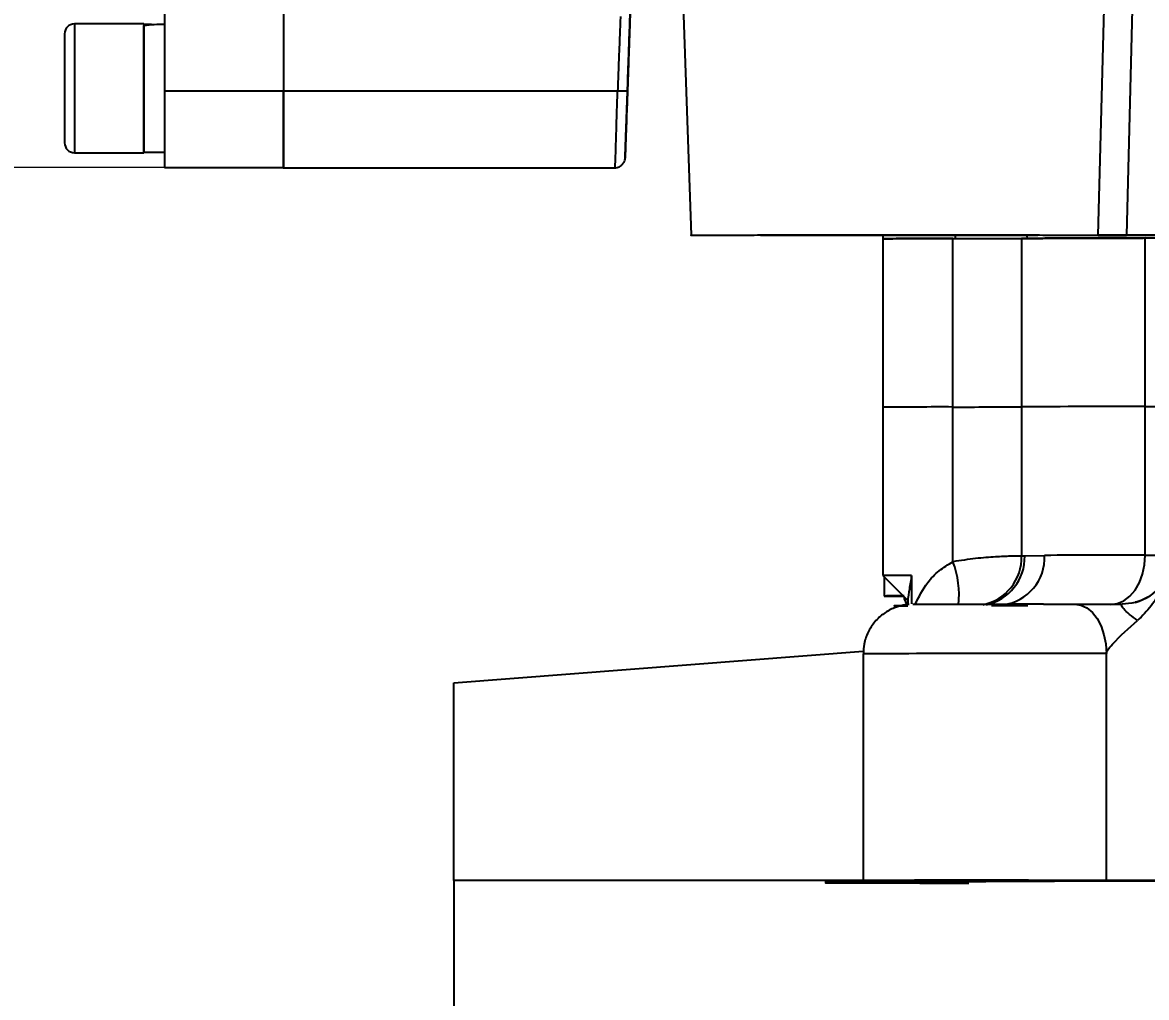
# Model space of a CAD drawing. Header units: millimetres. Extents: x 2278 to 4715, y 679 to 2402.
# Drawn here: x 3693.4 to 3806.8, y 1906.4 to 2004.8 of the extents above; entities that cross this region are included whole.
import ezdxf

# ---------------------------------------------------------------- set-up
doc = ezdxf.new("R2010")
doc.units = ezdxf.units.MM
doc.layers.add('AM_5', color=3, linetype='Continuous', lineweight=25)
doc.styles.add('SLDTEXTSTYLE1', font='txt.shx', dxfattribs={"width": 0.7, "bigfont": 'gbcbig.shx'})
doc.dimstyles.new('SLDDIMSTYLE12$0', dxfattribs={"dimtxt": 12, "dimasz": 10, "dimexe": 0, "dimexo": 0.0625, "dimgap": 0.875, "dimtad": 1, "dimdec": 1, "dimlfac": 1.8, "dimrnd": 1e-09, "dimzin": 12, "dimdsep": 46, "dimtxsty": 'SLDTEXTSTYLE1', "dimcen": 0.09, "dimdle": 8.16, "dimclrd": 3, "dimclre": 3, "dimadec": 0, "dimazin": 3, "dimtfac": 1, "dimtdec": 1, "dimtofl": 0, "dimtmove": 0, "dimatfit": 3, "dimfxl": 0, "dimfrac": 2, "dimtolj": 1, "dimlwd": 5, "dimlwe": 5, "dimarcsym": 0})

# ---------------------------------------------------------------- blocks, each defined once
blk = doc.blocks.new('*D60')
at = {"layer": 'AM_5', "color": 3, "lineweight": 5, "transparency": 16777216}
blk.add_line((3707.66, 2176.12), (3538.45, 2176.12), dxfattribs=at)
at = {"layer": 'AM_5', "color": 3, "linetype": 'Continuous', "lineweight": 5, "transparency": 16777216}
for p, q in [((3538.45, 2166.12), (3538.45, 2000.12)), ((3707.66, 1990.12), (3538.45, 1990.12))]:
    blk.add_line(p, q, dxfattribs=at)
at = {"layer": 'AM_5', "color": 3, "transparency": 16777216}
for points in [[(3536.78, 2166.12), (3540.11, 2166.12), (3538.45, 2176.12)], [(3536.78, 2000.12), (3540.11, 2000.12), (3538.45, 1990.12)]]:
    blk.add_solid(points, dxfattribs=at)
at = {"layer": 'Defpoints', "color": 0, "transparency": 16777216}
for p in [(3707.72, 2176.12), (3538.45, 1990.12), (3707.72, 1990.12)]:
    blk.add_point(p, dxfattribs=at)
at = {"layer": 'AM_5', "color": 0, "transparency": 16777216, "insert": (3531.57, 2083.12), "char_height": 12, "attachment_point": 5, "rotation": 90, "style": 'SLDTEXTSTYLE1'}
blk.add_mtext('\\A1;186', dxfattribs=at)

msp = doc.modelspace()

# ---------------------------------------------------------------- linework, layer by layer
at = {"color": 7, "linetype": 'Continuous', "lineweight": 25}
for p, q in [((3758.161, 2060.332), (3760.852, 1983.283)), ((3801.937, 1983.296), (3802.721, 2013.026)), ((3805.548, 2012.524), (3804.804, 1983.291)), ((3707.72, 2007.276), (3707.72, 1997.84)), ((3719.72, 2007.276), (3719.72, 1997.84)), ((3705.62, 2004.621), (3698.62, 2004.621)), ((3698.62, 2004.621), (3698.62, 1991.621)), ((3705.62, 2004.621), (3705.62, 1991.621)), ((3705.62, 1991.682), (3705.62, 2004.445)), ((3719.72, 1997.84), (3707.72, 1997.84)), ((3707.72, 1997.84), (3707.72, 1990.121)), ((3719.72, 1990.12), (3719.72, 1997.84)), ((3753.431, 1997.837), (3719.72, 1997.837)), ((3698.62, 1991.621), (3705.62, 1991.621)), ((3705.62, 1991.681), (3707.72, 1991.681)), ((3707.72, 1990.121), (3719.72, 1990.12)), ((3719.72, 1990.101), (3753.197, 1990.101)), ((3780.199, 1983.238), (3780.22, 1982.937)), ((3787.555, 1982.956), (3787.551, 1983.24)), ((3794.753, 1983.248), (3794.771, 1982.974)), ((3813.551, 1983.291), (3804.804, 1983.291)), ((3813.551, 1983.274), (3804.804, 1983.274)), ((3780.22, 1982.937), (3780.22, 1965.937)), ((3787.276, 1965.956), (3787.276, 1982.956)), ((3794.214, 1982.97), (3794.214, 1965.97)), ((3806.698, 1966.014), (3806.698, 1983.014)), ((3780.22, 1965.937), (3780.22, 1948.937)), ((3787.276, 1950.348), (3787.276, 1965.956)), ((3794.214, 1965.97), (3794.214, 1950.92)), ((3806.698, 1951.014), (3806.698, 1966.014)), ((3794.527, 1950.922), (3796.534, 1950.983)), ((3780.22, 1948.937), (3782.72, 1946.437)), ((3780.341, 1948.815), (3780.341, 1946.882)), ((3783.109, 1948.951), (3783.109, 1946.098)), ((3782.72, 1946.577), (3782.72, 1946.017)), ((3778.222, 1941.043), (3778.222, 1918.043)), ((3802.763, 1918.067), (3802.763, 1941.067)), ((3736.915, 1918.181), (3736.915, 1896.181)), ((3841.915, 1918.181), (3736.915, 1918.181)), ((3774.402, 1918.159), (3774.402, 1917.948)), ((3777.828, 1917.968), (3777.828, 1918.139)), ((3785.109, 1917.985), (3777.828, 1917.968)), ((3778.9, 1918.136), (3778.9, 1918.054)), ((3782.108, 1918.021), (3785.268, 1918.014)), ((3782.203, 1918.096), (3782.203, 1918.124)), ((3785.109, 1918.014), (3785.109, 1917.985)), ((3806.818, 1918.168), (3798.943, 1918.184))]:
    msp.add_line(p, q, dxfattribs=at)
at = {"linetype": 'ByBlock'}
for p, q in [((3736.915, 1938.105), (3778.223, 1941.318)), ((3736.915, 1918.181), (3736.915, 1938.105))]:
    msp.add_line(p, q, dxfattribs=at)
at = {"color": 7, "linetype": 'Continuous', "lineweight": 25, "flags": 128}
for points in [[(3794.214, 1950.92), (3794.252, 1950.92), (3794.291, 1950.921), (3794.329, 1950.921), (3794.368, 1950.921), (3794.408, 1950.921), (3794.447, 1950.922), (3794.487, 1950.922), (3794.527, 1950.922)], [(3803.167, 1946.021), (3803.855, 1946.116), (3804.518, 1946.399), (3805.129, 1946.86), (3805.664, 1947.48), (3806.103, 1948.237), (3806.429, 1949.101), (3806.63, 1950.038), (3806.698, 1951.014)], [(3799.583, 1946.059), (3800.203, 1945.964), (3800.8, 1945.681), (3801.35, 1945.221), (3801.832, 1944.6), (3802.227, 1943.844), (3802.521, 1942.98), (3802.702, 1942.042), (3802.763, 1941.067)], [(3805.68, 1946.229), (3805.342, 1946.15), (3804.367, 1946.054)], [(3798.943, 1918.184), (3797.012, 1918.187), (3794.892, 1918.189), (3792.637, 1918.191), (3790.302, 1918.191), (3787.945, 1918.191), (3785.624, 1918.19), (3783.396, 1918.189), (3781.316, 1918.186), (3779.437, 1918.183), (3777.803, 1918.18), (3776.456, 1918.176), (3775.429, 1918.171), (3774.747, 1918.166), (3774.427, 1918.161), (3774.477, 1918.156), (3774.896, 1918.151), (3775.673, 1918.147), (3776.789, 1918.142), (3778.217, 1918.138)], [(3777.828, 1917.968), (3776.476, 1917.964), (3775.443, 1917.96), (3774.755, 1917.955), (3774.429, 1917.95), (3774.473, 1917.945), (3774.886, 1917.94), (3775.657, 1917.935), (3776.768, 1917.931), (3778.191, 1917.927), (3779.891, 1917.923), (3781.826, 1917.92), (3783.948, 1917.918), (3786.205, 1917.916), (3788.541, 1917.916), (3788.9, 1917.916)], [(3778.217, 1918.138), (3779.851, 1918.134), (3781.193, 1918.129), (3782.219, 1918.123), (3782.913, 1918.118), (3783.261, 1918.112), (3783.258, 1918.107), (3782.903, 1918.101), (3782.203, 1918.096)], [(3779.763, 1918.032), (3779.243, 1918.04), (3778.958, 1918.048), (3778.91, 1918.056), (3779.1, 1918.064), (3779.526, 1918.072), (3780.187, 1918.08), (3781.081, 1918.088), (3782.203, 1918.096)], [(3794.352, 1918.17), (3795.329, 1918.167), (3796.009, 1918.164), (3796.358, 1918.161), (3796.358, 1918.158), (3796.009, 1918.154), (3795.329, 1918.151), (3794.352, 1918.149), (3793.127, 1918.147), (3791.714, 1918.145), (3790.186, 1918.145), (3788.619, 1918.145), (3787.09, 1918.145), (3785.678, 1918.147), (3784.453, 1918.149), (3783.475, 1918.151), (3782.795, 1918.154), (3782.446, 1918.158), (3782.446, 1918.161), (3782.795, 1918.164), (3783.475, 1918.167), (3784.453, 1918.17), (3785.678, 1918.172), (3787.09, 1918.174), (3788.619, 1918.174), (3790.186, 1918.174), (3791.714, 1918.174), (3793.127, 1918.172), (3794.352, 1918.17)], [(3788.9, 1917.933), (3788.619, 1917.933), (3787.09, 1917.934), (3785.678, 1917.935), (3784.453, 1917.937), (3783.475, 1917.94), (3782.795, 1917.943), (3782.446, 1917.946), (3782.446, 1917.949), (3782.795, 1917.953), (3783.475, 1917.956), (3784.453, 1917.958), (3785.678, 1917.96), (3787.09, 1917.962), (3788.619, 1917.963), (3788.9, 1917.963)], [(3785.268, 1918.014), (3786.875, 1918.013), (3788.341, 1918.011), (3788.9, 1918.01)], [(3788.9, 1918.054), (3788.903, 1918.055), (3789.122, 1918.064), (3789.69, 1918.073), (3790.603, 1918.081), (3791.856, 1918.09), (3793.438, 1918.098), (3795.339, 1918.106), (3797.546, 1918.114), (3800.042, 1918.121), (3802.812, 1918.127), (3805.834, 1918.134), (3809.089, 1918.139)]]:
    msp.add_lwpolyline(points, dxfattribs=at)
at = {"color": 7, "linetype": 'Continuous', "lineweight": 25}
for centre, radius, start, end in [((3698.62, 2003.621), 1, 89.99969, 179.99969), ((3698.62, 1992.621), 1, 179.99969, 269.99969), ((3785.892, 1210.419), 772.539, 89.897391, 90.420712), ((3787.552, 3563.788), 1580.832, 269.990013, 270.241488), ((3811.768, -1268.35), 3251.367, 90.089346, 90.30934), ((3806.188, 2466.118), 483.105, 270.06054, 270.37656), ((3785.892, 1193.419), 772.539, 89.897391, 90.420712), ((3787.551, 3546.788), 1580.832, 269.990013, 270.241488), ((3811.768, -1285.35), 3251.367, 90.089346, 90.30934), ((3806.188, 2449.118), 483.105, 270.06054, 270.37656), ((3778.268, 1946.939), 9.631, 354.25224, 20.72676), ((3789.29, 1950.822), 4.925, 281.86025, 1.13682), ((3789.612, 1950.812), 4.917, 282.00446, 1.27867), ((3791.73, 1950.769), 4.808, 277.47921, 2.54775), ((3815.079, -2479.528), 4430.55, 90.108381, 90.239828), ((3804.366, 1951.053), 4.999, 285.23346, 0.00835), ((3807.159, 2146.768), 195.754, 269.86511, 270.72475), ((3782.688, 1745.995), 202.956, 89.88111, 90.69676), ((3781.961, 1837.352), 109.543, 89.8003, 90.84701), ((3782.11, 2085.291), 138.42, 269.268, 270.07262), ((3783.407, 1946.835), 1.062, 181.27448, 229.69761), ((3782.708, 1891.97), 53.919, 89.98792, 90.92144), ((3791.665, 1553.319), 392.576, 89.5364, 90.07272), ((3793.326, -884.484), 2825.567, 89.80864, 90.306277), ((3782.461, 2258.198), 340.176, 269.54566, 269.94065), ((3784.923, 4257.3), 2339.315, 270.004539, 270.097395)]:
    msp.add_arc(centre, radius, start, end, dxfattribs=at)
for centre, start_param, end_param in [((3705.62, 1998.121), 1.4765235, 1.5707963), ((3707.72, 1998.121), 1.5707963, 1.760193)]:
    msp.add_ellipse(centre, major_axis=(11.154, 0), ratio=0.5773503, start_param=start_param, end_param=end_param, dxfattribs=at)
for points in [[(3719.72, 2007.29), (3719.72, 2006.956), (3719.72, 2006.286), (3719.72, 2004.035), (3719.72, 2001.15), (3719.72, 1998.941), (3719.72, 1997.837)], [(3767.852, 1983.283), (3767.904, 1983.285), (3768.008, 1983.289), (3768.84, 1983.295), (3770.134, 1983.3), (3771.889, 1983.304), (3774.023, 1983.308), (3776.459, 1983.311), (3779.103, 1983.312), (3781.852, 1983.313), (3784.6, 1983.312), (3787.244, 1983.311), (3789.68, 1983.308), (3791.814, 1983.304), (3793.569, 1983.3), (3794.863, 1983.294), (3795.695, 1983.289), (3795.799, 1983.285), (3795.852, 1983.283)], [(3795.852, 1983.283), (3795.799, 1983.281), (3795.695, 1983.277), (3794.863, 1983.271), (3793.569, 1983.266), (3791.814, 1983.262), (3789.68, 1983.258), (3787.244, 1983.255), (3784.6, 1983.253), (3781.852, 1983.253), (3779.103, 1983.253), (3776.459, 1983.255), (3774.023, 1983.258), (3771.889, 1983.262), (3770.134, 1983.266), (3768.84, 1983.271), (3768.008, 1983.277), (3767.904, 1983.281), (3767.852, 1983.283)], [(3780.22, 1982.937), (3780.323, 1982.939), (3780.53, 1982.943), (3782.151, 1982.949), (3784.522, 1982.954), (3786.544, 1982.956), (3787.555, 1982.956)], [(3787.555, 1982.956), (3788.37, 1982.957), (3790.001, 1982.958), (3792.089, 1982.961), (3793.79, 1982.965), (3794.444, 1982.969), (3794.771, 1982.97)], [(3799.583, 1946.059), (3800.315, 1946.058), (3801.779, 1946.055), (3803.504, 1946.054), (3804.367, 1946.054)]]:
    msp.add_open_spline(points, degree=3, dxfattribs=at)
for points, knots in [([(3754.431, 1997.835), (3754.459, 1998.654), (3754.515, 2000.259), (3754.594, 2002.507), (3754.664, 2004.526), (3754.702, 2005.595), (3754.72, 2006.132)], [0, 0, 0, 0, 0.2568471, 0.5031719, 0.7503964, 1, 1, 1, 1]), ([(3754.72, 2006.073), (3754.702, 2005.56), (3754.666, 2004.534), (3754.598, 2002.575), (3754.519, 2000.319), (3754.461, 1998.665), (3754.431, 1997.805)], [0, 0, 0, 0, 0.2403635, 0.4802116, 0.7299606, 1, 1, 1, 1]), ([(3753.72, 2005.357), (3753.702, 2004.895), (3753.665, 2003.929), (3753.598, 2002.164), (3753.518, 2000.11), (3753.463, 1998.662), (3753.431, 1997.837)], [0, 0, 0, 0, 0.2388489, 0.4999327, 0.7148242, 1, 1, 1, 1]), ([(3697.62, 2003.621), (3697.62, 2003.547), (3697.62, 2003.434), (3697.62, 2002.748), (3697.62, 2002.038), (3697.62, 2001.157), (3697.62, 1999.877), (3697.62, 1998.812), (3697.62, 1998.121)], [0, 0, 0, 0, 0.2394568, 0.3683607, 0.5, 0.6316393, 0.7605432, 1, 1, 1, 1]), ([(3697.62, 1998.121), (3697.62, 1997.429), (3697.62, 1996.364), (3697.62, 1995.084), (3697.62, 1994.203), (3697.62, 1993.493), (3697.62, 1992.807), (3697.62, 1992.694), (3697.62, 1992.621)], [0, 0, 0, 0, 0.2394568, 0.3683607, 0.5, 0.6316393, 0.7605432, 1, 1, 1, 1]), ([(3719.72, 1997.837), (3719.72, 1996.82), (3719.72, 1994.785), (3719.72, 1992.191), (3719.72, 1990.594), (3719.72, 1989.909), (3719.72, 1990.103), (3719.72, 1990.104)], [0, 0, 0, 0, 0.24965667, 0.49931334, 0.74897002, 0.99862669, 1, 1, 1, 1]), ([(3753.197, 1990.147), (3753.197, 1990.136), (3753.195, 1990.093), (3753.207, 1990.488), (3753.239, 1991.535), (3753.293, 1993.314), (3753.36, 1995.479), (3753.405, 1996.979), (3753.431, 1997.837)], [0, 0, 0, 0, 0.0507582, 0.1966055, 0.4050787, 0.6314078, 0.7892811, 1, 1, 1, 1]), ([(3754.431, 1997.835), (3754.417, 1997.832), (3754.397, 1997.826), (3754.272, 1997.823), (3754.143, 1997.822), (3753.983, 1997.823), (3753.75, 1997.827), (3753.557, 1997.833), (3753.431, 1997.837)], [0, 0, 0, 0, 0.2394737, 0.3683715, 0.5, 0.6316285, 0.7605263, 1, 1, 1, 1]), ([(3754.431, 1997.805), (3754.4, 1996.913), (3754.337, 1995.13), (3754.259, 1992.892), (3754.207, 1991.405), (3754.189, 1990.891), (3754.207, 1991.423), (3754.259, 1992.922), (3754.338, 1995.164), (3754.4, 1996.945), (3754.431, 1997.835)], [0, 0, 0, 0, 0.12511321, 0.25020382, 0.37530181, 0.50039159, 0.6254154, 0.75032601, 0.87515536, 1, 1, 1, 1]), ([(3754.267, 1993.11), (3754.267, 1993.117), (3754.285, 1993.619), (3754.343, 1995.284), (3754.402, 1996.985), (3754.431, 1997.805)], [0, 0, 0, 0, 0.0074222, 0.5212583, 1, 1, 1, 1]), ([(3753.153, 1990.101), (3753.229, 1990.104), (3753.375, 1990.109), (3753.599, 1990.191), (3753.777, 1990.306), (3753.901, 1990.42), (3753.978, 1990.506), (3754.042, 1990.594), (3754.092, 1990.677), (3754.221, 1990.945), (3754.172, 1991.061), (3754.222, 1991.596), (3754.25, 1992.565), (3754.267, 1993.11)], [0, 0, 0, 0, 0.0475591, 0.0923752, 0.1307592, 0.147079, 0.161791, 0.1758924, 0.1909925, 0.2088499, 0.3792668, 0.6505862, 1, 1, 1, 1]), ([(3760.852, 1983.283), (3760.852, 1983.283), (3760.741, 1983.286), (3761.125, 1983.291), (3762.048, 1983.299), (3763.678, 1983.306), (3765.859, 1983.312), (3768.551, 1983.318), (3771.66, 1983.323), (3775.091, 1983.326), (3778.736, 1983.328), (3782.478, 1983.328), (3786.201, 1983.327), (3789.787, 1983.325), (3793.122, 1983.321), (3796.104, 1983.316), (3798.625, 1983.31), (3800.662, 1983.303), (3801.512, 1983.298), (3801.937, 1983.296)], [0, 0, 0, 0, 0.00002617, 0.06252453, 0.1250229, 0.18752126, 0.25001962, 0.31251799, 0.37501635, 0.43751472, 0.50001308, 0.56251145, 0.62500981, 0.68750818, 0.75000654, 0.81250491, 0.87500327, 0.93750164, 1, 1, 1, 1]), ([(3804.804, 1983.291), (3804.486, 1983.291), (3803.848, 1983.292), (3802.993, 1983.293), (3802.3, 1983.294), (3802.058, 1983.295), (3801.937, 1983.296)], [0, 0, 0, 0, 0.2496471, 0.5001104, 0.7500412, 1, 1, 1, 1]), ([(3801.937, 1983.27), (3802.058, 1983.27), (3802.3, 1983.272), (3802.993, 1983.273), (3803.848, 1983.274), (3804.485, 1983.274), (3804.804, 1983.274)], [0, 0, 0, 0, 0.24964494, 0.50010839, 0.75003905, 1, 1, 1, 1]), ([(3794.771, 1982.97), (3795.45, 1982.974), (3796.807, 1982.982), (3799.635, 1982.993), (3803.023, 1983.004), (3806.281, 1983.012), (3808.566, 1983.016), (3809.363, 1983.017)], [0, 0, 0, 0, 0.2204984, 0.4409969, 0.6614953, 0.8819938, 1, 1, 1, 1]), ([(3783.45, 1946.013), (3783.834, 1946.786), (3784.461, 1948.047), (3785.836, 1949.467), (3786.796, 1950.055), (3787.276, 1950.348)], [0, 0, 0, 0, 0.4415703, 0.7212781, 1, 1, 1, 1]), ([(3794.214, 1950.92), (3793.866, 1950.915), (3793.227, 1950.906), (3791.574, 1950.83), (3789.623, 1950.689), (3788.057, 1950.461), (3787.276, 1950.348)], [0, 0, 0, 0, 0.2724679, 0.5000458, 0.7503555, 1, 1, 1, 1]), ([(3809.145, 1949.734), (3809.104, 1949.553), (3808.972, 1948.962), (3808.429, 1948.068), (3807.568, 1947.149), (3806.612, 1946.526), (3805.939, 1946.326), (3805.669, 1946.246)], [0, 0, 0, 0, 0.107229, 0.3503135, 0.5933986, 0.836482, 1, 1, 1, 1]), ([(3783.109, 1948.951), (3783.028, 1948.479), (3782.865, 1947.522), (3782.73, 1946.519), (3782.736, 1946.561), (3782.738, 1946.577)], [0, 0, 0, 0, 0.3787431, 0.7674109, 1, 1, 1, 1]), ([(3808.385, 1947.638), (3808.035, 1947.03), (3807.323, 1945.793), (3806.385, 1944.875), (3805.909, 1944.409)], [0, 0, 0, 0, 0.49187133, 1, 1, 1, 1]), ([(3782.863, 1946.03), (3782.862, 1946.03), (3782.828, 1946.028), (3782.713, 1946.018), (3782.486, 1945.991), (3782.022, 1945.91), (3781.257, 1945.677), (3780.289, 1945.153), (3779.368, 1944.312), (3778.683, 1943.249), (3778.278, 1942.133), (3778.258, 1941.383), (3778.249, 1941.053)], [0, 0, 0, 0, 0.0009193, 0.020654, 0.0473695, 0.0980293, 0.2083231, 0.3666463, 0.5337116, 0.7011689, 0.8686495, 1, 1, 1, 1]), ([(3781.841, 1945.877), (3781.774, 1945.877), (3781.512, 1945.879), (3781.338, 1945.881), (3781.328, 1945.884), (3781.643, 1945.887), (3782.112, 1945.89), (3782.562, 1945.891), (3782.72, 1945.891)], [0, 0, 0, 0, 0.0697239, 0.2723652, 0.4750065, 0.6819695, 0.8889325, 1, 1, 1, 1]), ([(3783.224, 1946.043), (3783.272, 1946.044), (3783.369, 1946.047), (3783.973, 1946.051), (3784.85, 1946.054), (3785.975, 1946.057), (3787.324, 1946.06), (3788.912, 1946.062), (3790.711, 1946.063), (3792.185, 1946.064), (3793.028, 1946.064), (3793.22, 1946.064)], [0, 0, 0, 0, 0.1258562, 0.2493612, 0.3684169, 0.4813666, 0.5943164, 0.7133721, 0.8368771, 0.9627333, 1, 1, 1, 1]), ([(3796.43, 1946.063), (3796.322, 1946.063), (3795.9, 1946.063), (3795.05, 1946.064), (3794.084, 1946.064), (3793.445, 1946.064), (3793.222, 1946.064)], [0, 0, 0, 0, 0.1061376, 0.4137481, 0.7958647, 1, 1, 1, 1]), ([(3796.43, 1946.063), (3796.439, 1946.063), (3797.046, 1946.062), (3798.142, 1946.061), (3799.111, 1946.06), (3799.583, 1946.059)], [0, 0, 0, 0, 0.0070945, 0.516613, 1, 1, 1, 1]), ([(3805.909, 1944.409), (3805.627, 1944.618), (3805.065, 1945.036), (3804.568, 1945.526), (3804.348, 1945.805), (3804.24, 1946.008), (3804.317, 1946.035), (3804.367, 1946.054)], [0, 0, 0, 0, 0.2503114, 0.4998417, 0.6202194, 0.7507731, 1, 1, 1, 1]), ([(3802.763, 1941.067), (3802.768, 1941.111), (3802.78, 1941.222), (3802.978, 1941.574), (3803.986, 1942.707), (3805.046, 1943.646), (3805.909, 1944.409)], [0, 0, 0, 0, 0.0236669, 0.0606293, 0.2359656, 1, 1, 1, 1])]:
    msp.add_open_spline(points, degree=3, knots=knots, dxfattribs=at)

# ---------------------------------------------------------------- dimensions: what is measured, and where the dimension line sits
at = {"layer": 'AM_5'}
dim = msp.add_linear_dim(base=(3538.446, 1990.121), p1=(3707.721, 2176.121), p2=(3707.72, 1990.121), angle=90, dimstyle='SLDDIMSTYLE12$0', override={"dimlfac": 1, "dimpost": ''}, dxfattribs=at)
dim.commit()
dim.dimension.update_dxf_attribs({"geometry": '*D60', "text_midpoint": (3531.571, 2083.121)})

doc.saveas('drawing.dxf')
